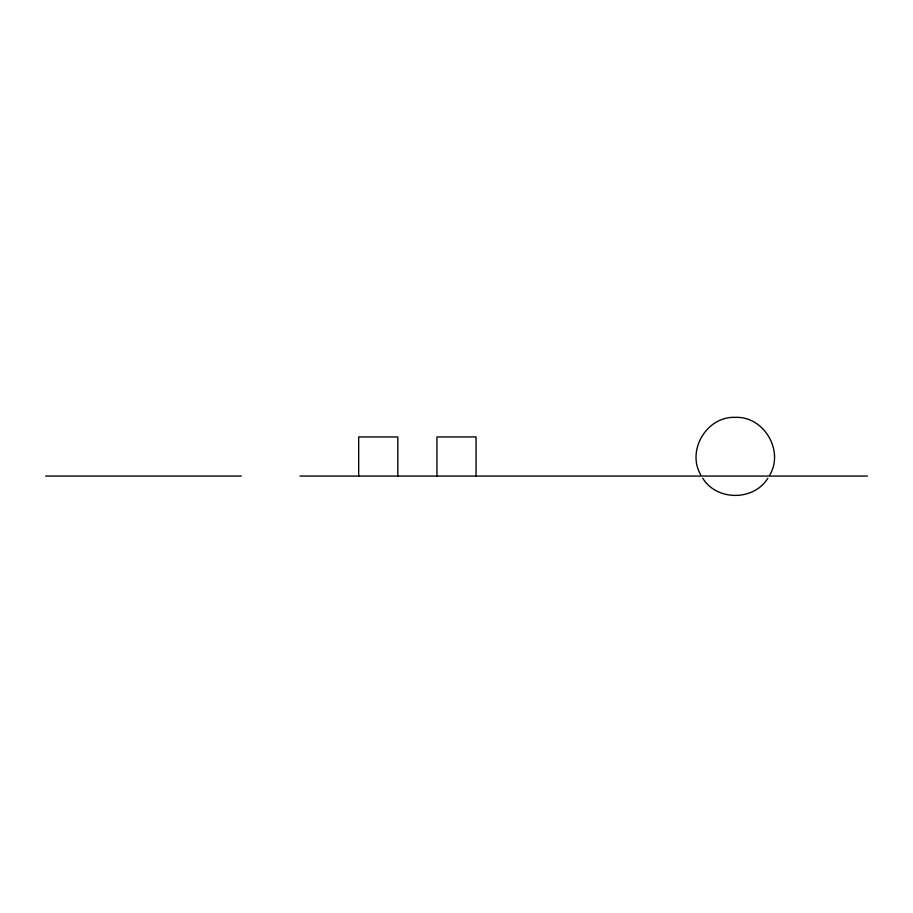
<?xml version="1.0" encoding="UTF-8"?>
<svg xmlns="http://www.w3.org/2000/svg" width="913" height="913" viewBox="0 0 913 913"><rect width="100%" height="100%" fill="white"/><g stroke="black" fill="none" stroke-linecap="round" stroke-linejoin="round"><path stroke-width="1.37" d="M769.796 474.943C784.244 450.531 763.77 416.077 735.296 417.367C706.81 416.077 686.336 450.531 700.785 474.943M767.822 478.241C753.841 501.134 716.751 501.134 702.759 478.241M45.65 476.061L241.294 476.061M299.989 476.061L867.35 476.061M476.061 476.061L476.061 436.939L436.939 436.939L436.939 476.061M397.806 476.061L397.806 436.939L358.683 436.939L358.683 476.061"/></g></svg>
